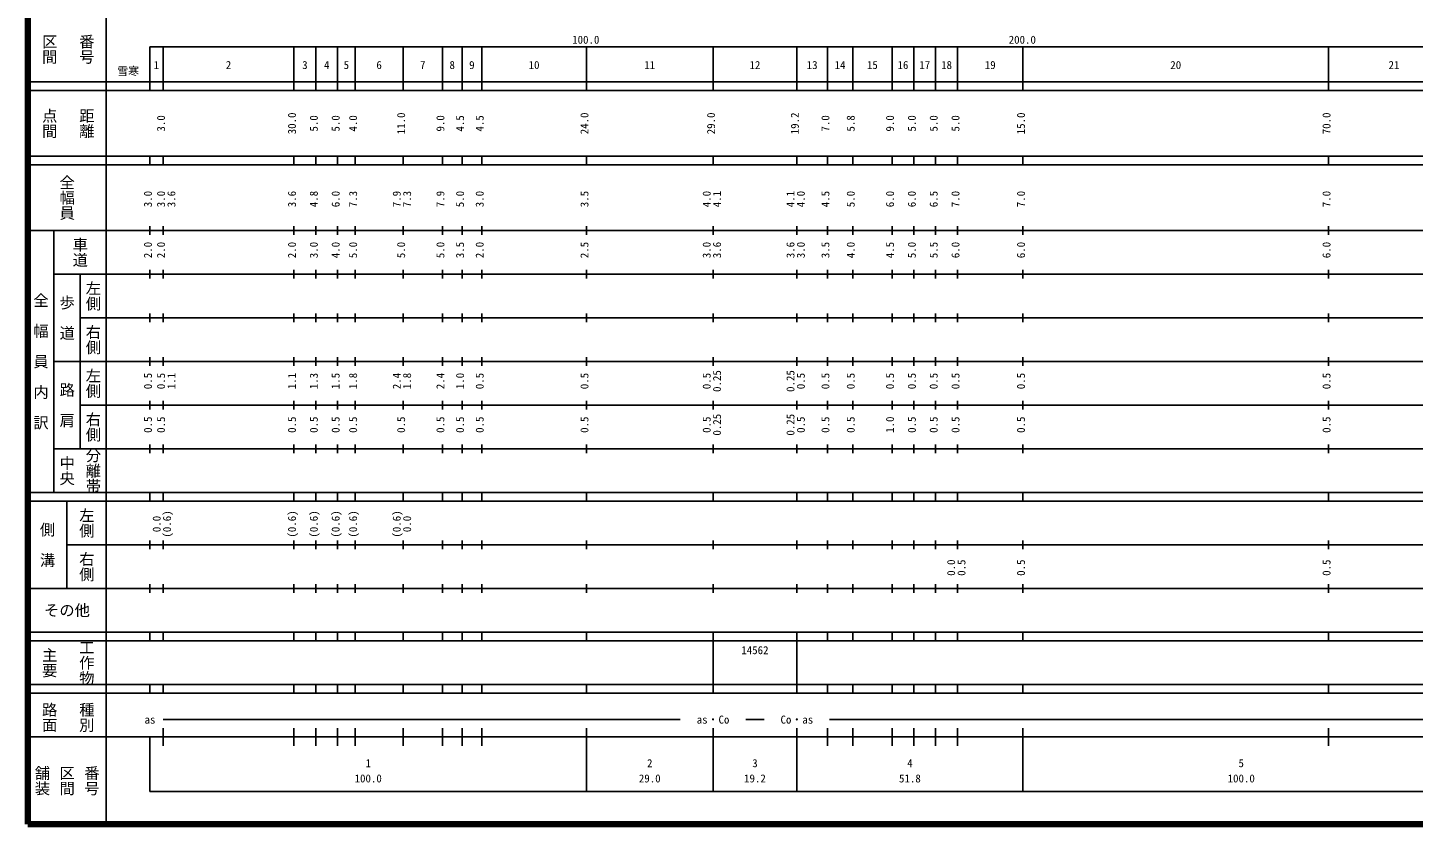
# Model space of a CAD drawing. Units: millimetres on the paper, enlarged 1000 times. Extents: x 40000 to 680000, y 20000 to 380000.
# Drawn here: x 40000 to 357417, y 20000 to 202409 of the extents above; entities that cross this region are included whole.
import ezdxf
from ezdxf.enums import TextEntityAlignment as Align

# ---------------------------------------------------------------- set-up
doc = ezdxf.new("R2010")
doc.units = ezdxf.units.MM
doc.header["$LTSCALE"] = 1000
doc.layers.add('M-TTL', color=2, linetype='Continuous', lineweight=140)
doc.layers.add('M-TTL-BAND', color=7, linetype='Continuous', lineweight=25)
doc.styles.add('@ＭＳ ゴシック', font='')
doc.styles.add('ＭＳ ゴシック', font='')
doc.styles.get('@ＭＳ ゴシック').set_extended_font_data('@MS Gothic')
doc.styles.get('ＭＳ ゴシック').set_extended_font_data('MS Gothic')

msp = doc.modelspace()

# ---------------------------------------------------------------- linework, layer by layer
at = {"layer": 'M-TTL'}
for p, q in [((40000, 380000), (40000, 20000)), ((40000, 20000), (680000, 20000))]:
    msp.add_line(p, q, dxfattribs=at)
at = {"layer": 'M-TTL-BAND'}
for p, q in [((58000, 370000), (58000, 20000)), ((68000, 198000), (579000, 198000)), ((68000, 198000), (68000, 188000)), ((71000, 188000), (71000, 198000)), ((101000, 188000), (101000, 198000)), ((106000, 188000), (106000, 198000)), ((111000, 188000), (111000, 198000)), ((115000, 188000), (115000, 198000)), ((126000, 188000), (126000, 198000)), ((135000, 188000), (135000, 198000)), ((139500, 188000), (139500, 198000)), ((144000, 188000), (144000, 198000)), ((168000, 188000), (168000, 198000)), ((197000, 188000), (197000, 198000)), ((216200, 188000), (216200, 198000)), ((223200, 188000), (223200, 198000)), ((229000, 188000), (229000, 198000)), ((238000, 188000), (238000, 198000)), ((243000, 188000), (243000, 198000)), ((248000, 188000), (248000, 198000)), ((253000, 188000), (253000, 198000)), ((268000, 188000), (268000, 198000)), ((338000, 188000), (338000, 198000)), ((40000, 190000), (579000, 190000)), ((40000, 188000), (579000, 188000)), ((40000, 173000), (579000, 173000)), ((68000, 171000), (68000, 173000)), ((71000, 171000), (71000, 173000)), ((101000, 171000), (101000, 173000)), ((106000, 171000), (106000, 173000)), ((111000, 171000), (111000, 173000)), ((115000, 171000), (115000, 173000)), ((126000, 171000), (126000, 173000)), ((135000, 171000), (135000, 173000)), ((139500, 171000), (139500, 173000)), ((144000, 171000), (144000, 173000)), ((168000, 171000), (168000, 173000)), ((197000, 171000), (197000, 173000)), ((216200, 171000), (216200, 173000)), ((223200, 171000), (223200, 173000)), ((229000, 171000), (229000, 173000)), ((238000, 171000), (238000, 173000)), ((243000, 171000), (243000, 173000)), ((248000, 171000), (248000, 173000)), ((253000, 171000), (253000, 173000)), ((268000, 171000), (268000, 173000)), ((338000, 171000), (338000, 173000)), ((40000, 171000), (579000, 171000)), ((40000, 156000), (579000, 156000)), ((46000, 96000), (46000, 156000)), ((68000, 155000), (68000, 157000)), ((71000, 155000), (71000, 157000)), ((101000, 155000), (101000, 157000)), ((106000, 155000), (106000, 157000)), ((111000, 155000), (111000, 157000)), ((115000, 155000), (115000, 157000)), ((126000, 155000), (126000, 157000)), ((135000, 155000), (135000, 157000)), ((139500, 155000), (139500, 157000)), ((144000, 155000), (144000, 157000)), ((168000, 155000), (168000, 157000)), ((197000, 155000), (197000, 157000)), ((216200, 155000), (216200, 157000)), ((223200, 155000), (223200, 157000)), ((229000, 155000), (229000, 157000)), ((238000, 155000), (238000, 157000)), ((243000, 155000), (243000, 157000)), ((248000, 155000), (248000, 157000)), ((253000, 155000), (253000, 157000)), ((268000, 155000), (268000, 157000)), ((338000, 155000), (338000, 157000)), ((68000, 145000), (68000, 147000)), ((71000, 145000), (71000, 147000)), ((101000, 145000), (101000, 147000)), ((106000, 145000), (106000, 147000)), ((111000, 145000), (111000, 147000)), ((115000, 145000), (115000, 147000)), ((126000, 145000), (126000, 147000)), ((135000, 145000), (135000, 147000)), ((139500, 145000), (139500, 147000)), ((144000, 145000), (144000, 147000)), ((168000, 145000), (168000, 147000)), ((197000, 145000), (197000, 147000)), ((216200, 145000), (216200, 147000)), ((223200, 145000), (223200, 147000)), ((229000, 145000), (229000, 147000)), ((238000, 145000), (238000, 147000)), ((243000, 145000), (243000, 147000)), ((248000, 145000), (248000, 147000)), ((253000, 145000), (253000, 147000)), ((268000, 145000), (268000, 147000)), ((338000, 145000), (338000, 147000)), ((46000, 146000), (579000, 146000)), ((52000, 146000), (52000, 106000)), ((68000, 135000), (68000, 137000)), ((71000, 135000), (71000, 137000)), ((101000, 135000), (101000, 137000)), ((106000, 135000), (106000, 137000)), ((111000, 135000), (111000, 137000)), ((115000, 135000), (115000, 137000)), ((126000, 135000), (126000, 137000)), ((135000, 135000), (135000, 137000)), ((139500, 135000), (139500, 137000)), ((144000, 135000), (144000, 137000)), ((168000, 135000), (168000, 137000)), ((197000, 135000), (197000, 137000)), ((216200, 135000), (216200, 137000)), ((223200, 135000), (223200, 137000)), ((229000, 135000), (229000, 137000)), ((238000, 135000), (238000, 137000)), ((243000, 135000), (243000, 137000)), ((248000, 135000), (248000, 137000)), ((253000, 135000), (253000, 137000)), ((268000, 135000), (268000, 137000)), ((338000, 135000), (338000, 137000)), ((52000, 136000), (579000, 136000)), ((68000, 125000), (68000, 127000)), ((71000, 125000), (71000, 127000)), ((101000, 125000), (101000, 127000)), ((106000, 125000), (106000, 127000)), ((111000, 125000), (111000, 127000)), ((115000, 125000), (115000, 127000)), ((126000, 125000), (126000, 127000)), ((135000, 125000), (135000, 127000)), ((139500, 125000), (139500, 127000)), ((144000, 125000), (144000, 127000)), ((168000, 125000), (168000, 127000)), ((197000, 125000), (197000, 127000)), ((216200, 125000), (216200, 127000)), ((223200, 125000), (223200, 127000)), ((229000, 125000), (229000, 127000)), ((238000, 125000), (238000, 127000)), ((243000, 125000), (243000, 127000)), ((248000, 125000), (248000, 127000)), ((253000, 125000), (253000, 127000)), ((268000, 125000), (268000, 127000)), ((338000, 125000), (338000, 127000)), ((46000, 126000), (579000, 126000)), ((52000, 116000), (579000, 116000)), ((68000, 115000), (68000, 117000)), ((71000, 115000), (71000, 117000)), ((101000, 115000), (101000, 117000)), ((106000, 115000), (106000, 117000)), ((111000, 115000), (111000, 117000)), ((115000, 115000), (115000, 117000)), ((126000, 115000), (126000, 117000)), ((135000, 115000), (135000, 117000)), ((139500, 115000), (139500, 117000)), ((144000, 115000), (144000, 117000)), ((168000, 115000), (168000, 117000)), ((197000, 115000), (197000, 117000)), ((216200, 115000), (216200, 117000)), ((223200, 115000), (223200, 117000)), ((229000, 115000), (229000, 117000)), ((238000, 115000), (238000, 117000)), ((243000, 115000), (243000, 117000)), ((248000, 115000), (248000, 117000)), ((253000, 115000), (253000, 117000)), ((268000, 115000), (268000, 117000)), ((338000, 115000), (338000, 117000)), ((46000, 106000), (579000, 106000)), ((68000, 105000), (68000, 107000)), ((71000, 105000), (71000, 107000)), ((101000, 105000), (101000, 107000)), ((106000, 105000), (106000, 107000)), ((111000, 105000), (111000, 107000)), ((115000, 105000), (115000, 107000)), ((126000, 105000), (126000, 107000)), ((135000, 105000), (135000, 107000)), ((139500, 105000), (139500, 107000)), ((144000, 105000), (144000, 107000)), ((168000, 105000), (168000, 107000)), ((197000, 105000), (197000, 107000)), ((216200, 105000), (216200, 107000)), ((223200, 105000), (223200, 107000)), ((229000, 105000), (229000, 107000)), ((238000, 105000), (238000, 107000)), ((243000, 105000), (243000, 107000)), ((248000, 105000), (248000, 107000)), ((253000, 105000), (253000, 107000)), ((268000, 105000), (268000, 107000)), ((338000, 105000), (338000, 107000)), ((40000, 96000), (579000, 96000)), ((68000, 94000), (68000, 96000)), ((71000, 94000), (71000, 96000)), ((101000, 94000), (101000, 96000)), ((106000, 94000), (106000, 96000)), ((111000, 94000), (111000, 96000)), ((115000, 94000), (115000, 96000)), ((126000, 94000), (126000, 96000)), ((135000, 94000), (135000, 96000)), ((139500, 94000), (139500, 96000)), ((144000, 94000), (144000, 96000)), ((168000, 94000), (168000, 96000)), ((197000, 94000), (197000, 96000)), ((216200, 94000), (216200, 96000)), ((223200, 94000), (223200, 96000)), ((229000, 94000), (229000, 96000)), ((238000, 94000), (238000, 96000)), ((243000, 94000), (243000, 96000)), ((248000, 94000), (248000, 96000)), ((253000, 94000), (253000, 96000)), ((268000, 94000), (268000, 96000)), ((338000, 94000), (338000, 96000)), ((40000, 94000), (579000, 94000)), ((49000, 94000), (49000, 74000)), ((49000, 84000), (579000, 84000)), ((68000, 83000), (68000, 85000)), ((71000, 83000), (71000, 85000)), ((101000, 83000), (101000, 85000)), ((106000, 83000), (106000, 85000)), ((111000, 83000), (111000, 85000)), ((115000, 83000), (115000, 85000)), ((126000, 83000), (126000, 85000)), ((135000, 83000), (135000, 85000)), ((139500, 83000), (139500, 85000)), ((144000, 83000), (144000, 85000)), ((168000, 83000), (168000, 85000)), ((197000, 83000), (197000, 85000)), ((216200, 83000), (216200, 85000)), ((223200, 83000), (223200, 85000)), ((229000, 83000), (229000, 85000)), ((238000, 83000), (238000, 85000)), ((243000, 83000), (243000, 85000)), ((248000, 83000), (248000, 85000)), ((253000, 83000), (253000, 85000)), ((268000, 83000), (268000, 85000)), ((338000, 83000), (338000, 85000)), ((40000, 74000), (579000, 74000)), ((68000, 73000), (68000, 75000)), ((71000, 73000), (71000, 75000)), ((101000, 73000), (101000, 75000)), ((106000, 73000), (106000, 75000)), ((111000, 73000), (111000, 75000)), ((115000, 73000), (115000, 75000)), ((126000, 73000), (126000, 75000)), ((135000, 73000), (135000, 75000)), ((139500, 73000), (139500, 75000)), ((144000, 73000), (144000, 75000)), ((168000, 73000), (168000, 75000)), ((197000, 73000), (197000, 75000)), ((216200, 73000), (216200, 75000)), ((223200, 73000), (223200, 75000)), ((229000, 73000), (229000, 75000)), ((238000, 73000), (238000, 75000)), ((243000, 73000), (243000, 75000)), ((248000, 73000), (248000, 75000)), ((253000, 73000), (253000, 75000)), ((268000, 73000), (268000, 75000)), ((338000, 73000), (338000, 75000)), ((40000, 64000), (579000, 64000)), ((68000, 62000), (68000, 64000)), ((71000, 62000), (71000, 64000)), ((101000, 62000), (101000, 64000)), ((106000, 62000), (106000, 64000)), ((111000, 62000), (111000, 64000)), ((115000, 62000), (115000, 64000)), ((126000, 62000), (126000, 64000)), ((135000, 62000), (135000, 64000)), ((139500, 62000), (139500, 64000)), ((144000, 62000), (144000, 64000)), ((168000, 62000), (168000, 64000)), ((197000, 62000), (197000, 64000)), ((216200, 62000), (216200, 64000)), ((223200, 62000), (223200, 64000)), ((229000, 62000), (229000, 64000)), ((238000, 62000), (238000, 64000)), ((243000, 62000), (243000, 64000)), ((248000, 62000), (248000, 64000)), ((253000, 62000), (253000, 64000)), ((268000, 62000), (268000, 64000)), ((338000, 62000), (338000, 64000)), ((40000, 62000), (579000, 62000)), ((197000, 52000), (197000, 62000)), ((216200, 52000), (216200, 62000)), ((40000, 52000), (579000, 52000)), ((68000, 50000), (68000, 52000)), ((71000, 50000), (71000, 52000)), ((101000, 50000), (101000, 52000)), ((106000, 50000), (106000, 52000)), ((111000, 50000), (111000, 52000)), ((115000, 50000), (115000, 52000)), ((126000, 50000), (126000, 52000)), ((135000, 50000), (135000, 52000)), ((139500, 50000), (139500, 52000)), ((144000, 50000), (144000, 52000)), ((168000, 50000), (168000, 52000)), ((197000, 50000), (197000, 52000)), ((216200, 50000), (216200, 52000)), ((223200, 50000), (223200, 52000)), ((229000, 50000), (229000, 52000)), ((238000, 50000), (238000, 52000)), ((243000, 50000), (243000, 52000)), ((248000, 50000), (248000, 52000)), ((253000, 50000), (253000, 52000)), ((268000, 50000), (268000, 52000)), ((338000, 50000), (338000, 52000)), ((40000, 50000), (579000, 50000)), ((71000, 44000), (189500, 44000)), ((71000, 38000), (71000, 42000)), ((101000, 38000), (101000, 42000)), ((106000, 38000), (106000, 42000)), ((111000, 38000), (111000, 42000)), ((115000, 38000), (115000, 42000)), ((126000, 38000), (126000, 42000)), ((135000, 38000), (135000, 42000)), ((139500, 38000), (139500, 42000)), ((144000, 38000), (144000, 42000)), ((168000, 27500), (168000, 42000)), ((197000, 27500), (197000, 42000)), ((204500, 44000), (208700, 44000)), ((216200, 27500), (216200, 42000)), ((223200, 38000), (223200, 42000)), ((223700, 44000), (575000, 44000)), ((229000, 38000), (229000, 42000)), ((238000, 38000), (238000, 42000)), ((243000, 38000), (243000, 42000)), ((248000, 38000), (248000, 42000)), ((253000, 38000), (253000, 42000)), ((268000, 27500), (268000, 42000)), ((338000, 38000), (338000, 42000)), ((40000, 40000), (579000, 40000)), ((68000, 40000), (68000, 27500)), ((68000, 27500), (579000, 27500))]:
    msp.add_line(p, q, dxfattribs=at)

# ---------------------------------------------------------------- texts
at = {"layer": 'M-TTL-BAND', "style": '@ＭＳ ゴシック'}
for s, p in [('区間', (45000, 197500)), ('番号', (53500, 197500)), ('点間', (45000, 180500)), ('距離', (53500, 180500)), ('全幅員', (49000, 163500)), ('車道', (52000, 151000)), ('左側', (55000, 141000)), ('全\u3000幅\u3000員\u3000内\u3000訳', (43000, 126000)), ('歩\u3000道', (49000, 136000)), ('右側', (55000, 131000)), ('左側', (55000, 121000)), ('路\u3000肩', (49000, 116000)), ('右側', (55000, 111000)), ('分離帯', (55000, 101000)), ('中央', (49000, 101000)), ('左側', (53500, 89000)), ('側\u3000溝', (44500, 84000)), ('右側', (53500, 79000)), ('主要', (45000, 57000)), ('工作物', (53500, 57000)), ('路面', (45000, 44500)), ('種別', (53500, 44500)), ('舗装', (43333, 30000)), ('区間', (49000, 30000)), ('番号', (54667, 30000))]:
    msp.add_text(s, height=2566, rotation=270, dxfattribs=at).set_placement(p, align=Align.MIDDLE_CENTER)
at = {"layer": 'M-TTL-BAND', "style": 'ＭＳ ゴシック'}
for s, p in [('100.0', (167844, 198195)), ('200.0', (267844, 198195)), ('1', (69500, 192405)), ('2', (86000, 192405)), ('3', (103500, 192405)), ('4', (108500, 192405)), ('5', (113000, 192405)), ('6', (120500, 192405)), ('7', (130500, 192405)), ('8', (137250, 192405)), ('9', (141750, 192405)), ('10', (156000, 192405)), ('11', (182500, 192405)), ('12', (206600, 192405)), ('13', (219700, 192405)), ('14', (226100, 192405)), ('15', (233500, 192405)), ('16', (240500, 192405)), ('17', (245500, 192405)), ('18', (250500, 192405)), ('19', (260500, 192405)), ('20', (303000, 192405)), ('21', (353000, 192405)), ('as', (68000, 42500)), ('as・Co', (197000, 42500)), ('Co・as', (216200, 42500)), ('1', (118000, 32523)), ('2', (182500, 32523)), ('3', (206600, 32523)), ('4', (242100, 32523)), ('5', (318000, 32523)), ('100.0', (118000, 29033)), ('29.0', (182500, 29033)), ('19.2', (206600, 29033)), ('51.8', (242100, 29033)), ('100.0', (318000, 29033))]:
    msp.add_text(s, height=1833, dxfattribs=at).set_placement(p, align=Align.BOTTOM_CENTER)
msp.add_text('雪寒', height=1833, dxfattribs=at).set_placement((65500, 191000), align=Align.BOTTOM_RIGHT)
for s, p in [('3.0', (72000, 180500)), ('30.0', (102000, 180500)), ('5.0', (107000, 180500)), ('5.0', (112000, 180500)), ('4.0', (116000, 180500)), ('11.0', (127000, 180500)), ('9.0', (136000, 180500)), ('4.5', (140500, 180500)), ('4.5', (145000, 180500)), ('24.0', (169000, 180500)), ('29.0', (198000, 180500)), ('19.2', (217200, 180500)), ('7.0', (224200, 180500)), ('5.8', (230000, 180500)), ('9.0', (239000, 180500)), ('5.0', (244000, 180500)), ('5.0', (249000, 180500)), ('5.0', (254000, 180500)), ('15.0', (269000, 180500)), ('70.0', (339000, 180500)), ('3.0', (69000, 163174)), ('3.0', (72000, 163174)), ('3.6', (74370, 163174)), ('3.6', (102000, 163174)), ('4.8', (107000, 163174)), ('6.0', (112000, 163174)), ('7.3', (116000, 163174)), ('7.9', (126000, 163174)), ('7.3', (128370, 163174)), ('7.9', (136000, 163174)), ('5.0', (140500, 163174)), ('3.0', (145000, 163174)), ('3.5', (169000, 163174)), ('4.0', (197000, 163174)), ('4.1', (199370, 163174)), ('4.1', (216200, 163174)), ('4.0', (218570, 163174)), ('4.5', (224200, 163174)), ('5.0', (230000, 163174)), ('6.0', (239000, 163174)), ('6.0', (244000, 163174)), ('6.5', (249000, 163174)), ('7.0', (254000, 163174)), ('7.0', (269000, 163174)), ('7.0', (339000, 163174)), ('2.0', (69000, 151500)), ('2.0', (72000, 151500)), ('2.0', (102000, 151500)), ('3.0', (107000, 151500)), ('4.0', (112000, 151500)), ('5.0', (116000, 151500)), ('5.0', (127000, 151500)), ('5.0', (136000, 151500)), ('3.5', (140500, 151500)), ('2.0', (145000, 151500)), ('2.5', (169000, 151500)), ('3.0', (197000, 151500)), ('3.6', (199370, 151500)), ('3.6', (216200, 151500)), ('3.0', (218570, 151500)), ('3.5', (224200, 151500)), ('4.0', (230000, 151500)), ('4.5', (239000, 151500)), ('5.0', (244000, 151500)), ('5.5', (249000, 151500)), ('6.0', (254000, 151500)), ('6.0', (269000, 151500)), ('6.0', (339000, 151500)), ('0.25', (199370, 121500)), ('0.25', (216200, 121500)), ('0.5', (69000, 121500)), ('0.5', (72000, 121500)), ('1.1', (74370, 121500)), ('1.1', (102000, 121500)), ('1.3', (107000, 121500)), ('1.5', (112000, 121500)), ('1.8', (116000, 121500)), ('2.4', (126000, 121500)), ('1.8', (128370, 121500)), ('2.4', (136000, 121500)), ('1.0', (140500, 121500)), ('0.5', (145000, 121500)), ('0.5', (169000, 121500)), ('0.5', (197000, 121500)), ('0.5', (218570, 121500)), ('0.5', (224200, 121500)), ('0.5', (230000, 121500)), ('0.5', (239000, 121500)), ('0.5', (244000, 121500)), ('0.5', (249000, 121500)), ('0.5', (254000, 121500)), ('0.5', (269000, 121500)), ('0.5', (339000, 121500)), ('0.5', (69000, 111500)), ('0.5', (72000, 111500)), ('0.5', (102000, 111500)), ('0.5', (107000, 111500)), ('0.5', (112000, 111500)), ('0.5', (116000, 111500)), ('0.5', (127000, 111500)), ('0.5', (136000, 111500)), ('0.5', (140500, 111500)), ('0.5', (145000, 111500)), ('0.5', (169000, 111500)), ('0.5', (197000, 111500)), ('0.25', (199370, 111500)), ('0.25', (216200, 111500)), ('0.5', (218570, 111500)), ('0.5', (224200, 111500)), ('0.5', (230000, 111500)), ('1.0', (239000, 111500)), ('0.5', (244000, 111500)), ('0.5', (249000, 111500)), ('0.5', (254000, 111500)), ('0.5', (269000, 111500)), ('0.5', (339000, 111500)), ('0.0', (71000, 88764)), ('(0.6)', (73370, 88764)), ('(0.6)', (102000, 88764)), ('(0.6)', (107000, 88764)), ('(0.6)', (112000, 88764)), ('(0.6)', (116000, 88764)), ('(0.6)', (126000, 88764)), ('0.0', (128370, 88764)), ('0.0', (253000, 78764)), ('0.5', (255370, 78764)), ('0.5', (269000, 78764)), ('0.5', (339000, 78764))]:
    msp.add_text(s, height=1833, rotation=90, dxfattribs=at).set_placement(p, align=Align.BOTTOM_CENTER)
msp.add_text('その他', height=2566, dxfattribs=at).set_placement((49000, 69000), align=Align.MIDDLE_CENTER)
msp.add_text('14562', height=1833, dxfattribs=at).set_placement((203475, 58405), align=Align.BOTTOM_LEFT)

doc.saveas('drawing.dxf')
